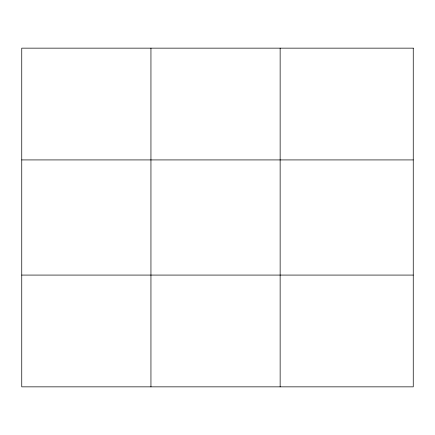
<?xml version="1.0" encoding="UTF-8"?>
<svg xmlns="http://www.w3.org/2000/svg" width="435" height="435" viewBox="0 0 435 435"><rect width="100%" height="100%" fill="white"/><g stroke="black" fill="none" stroke-linecap="round" stroke-linejoin="round"><path stroke-width="0.65" d="M150.945 48.149L150.945 386.851M280.14 48.149L280.14 386.851M21.75 159.922L413.25 159.922M21.75 275.078L413.25 275.078M413.25 48.149L21.75 48.149L21.75 386.851L413.25 386.851L413.25 48.149"/></g></svg>
